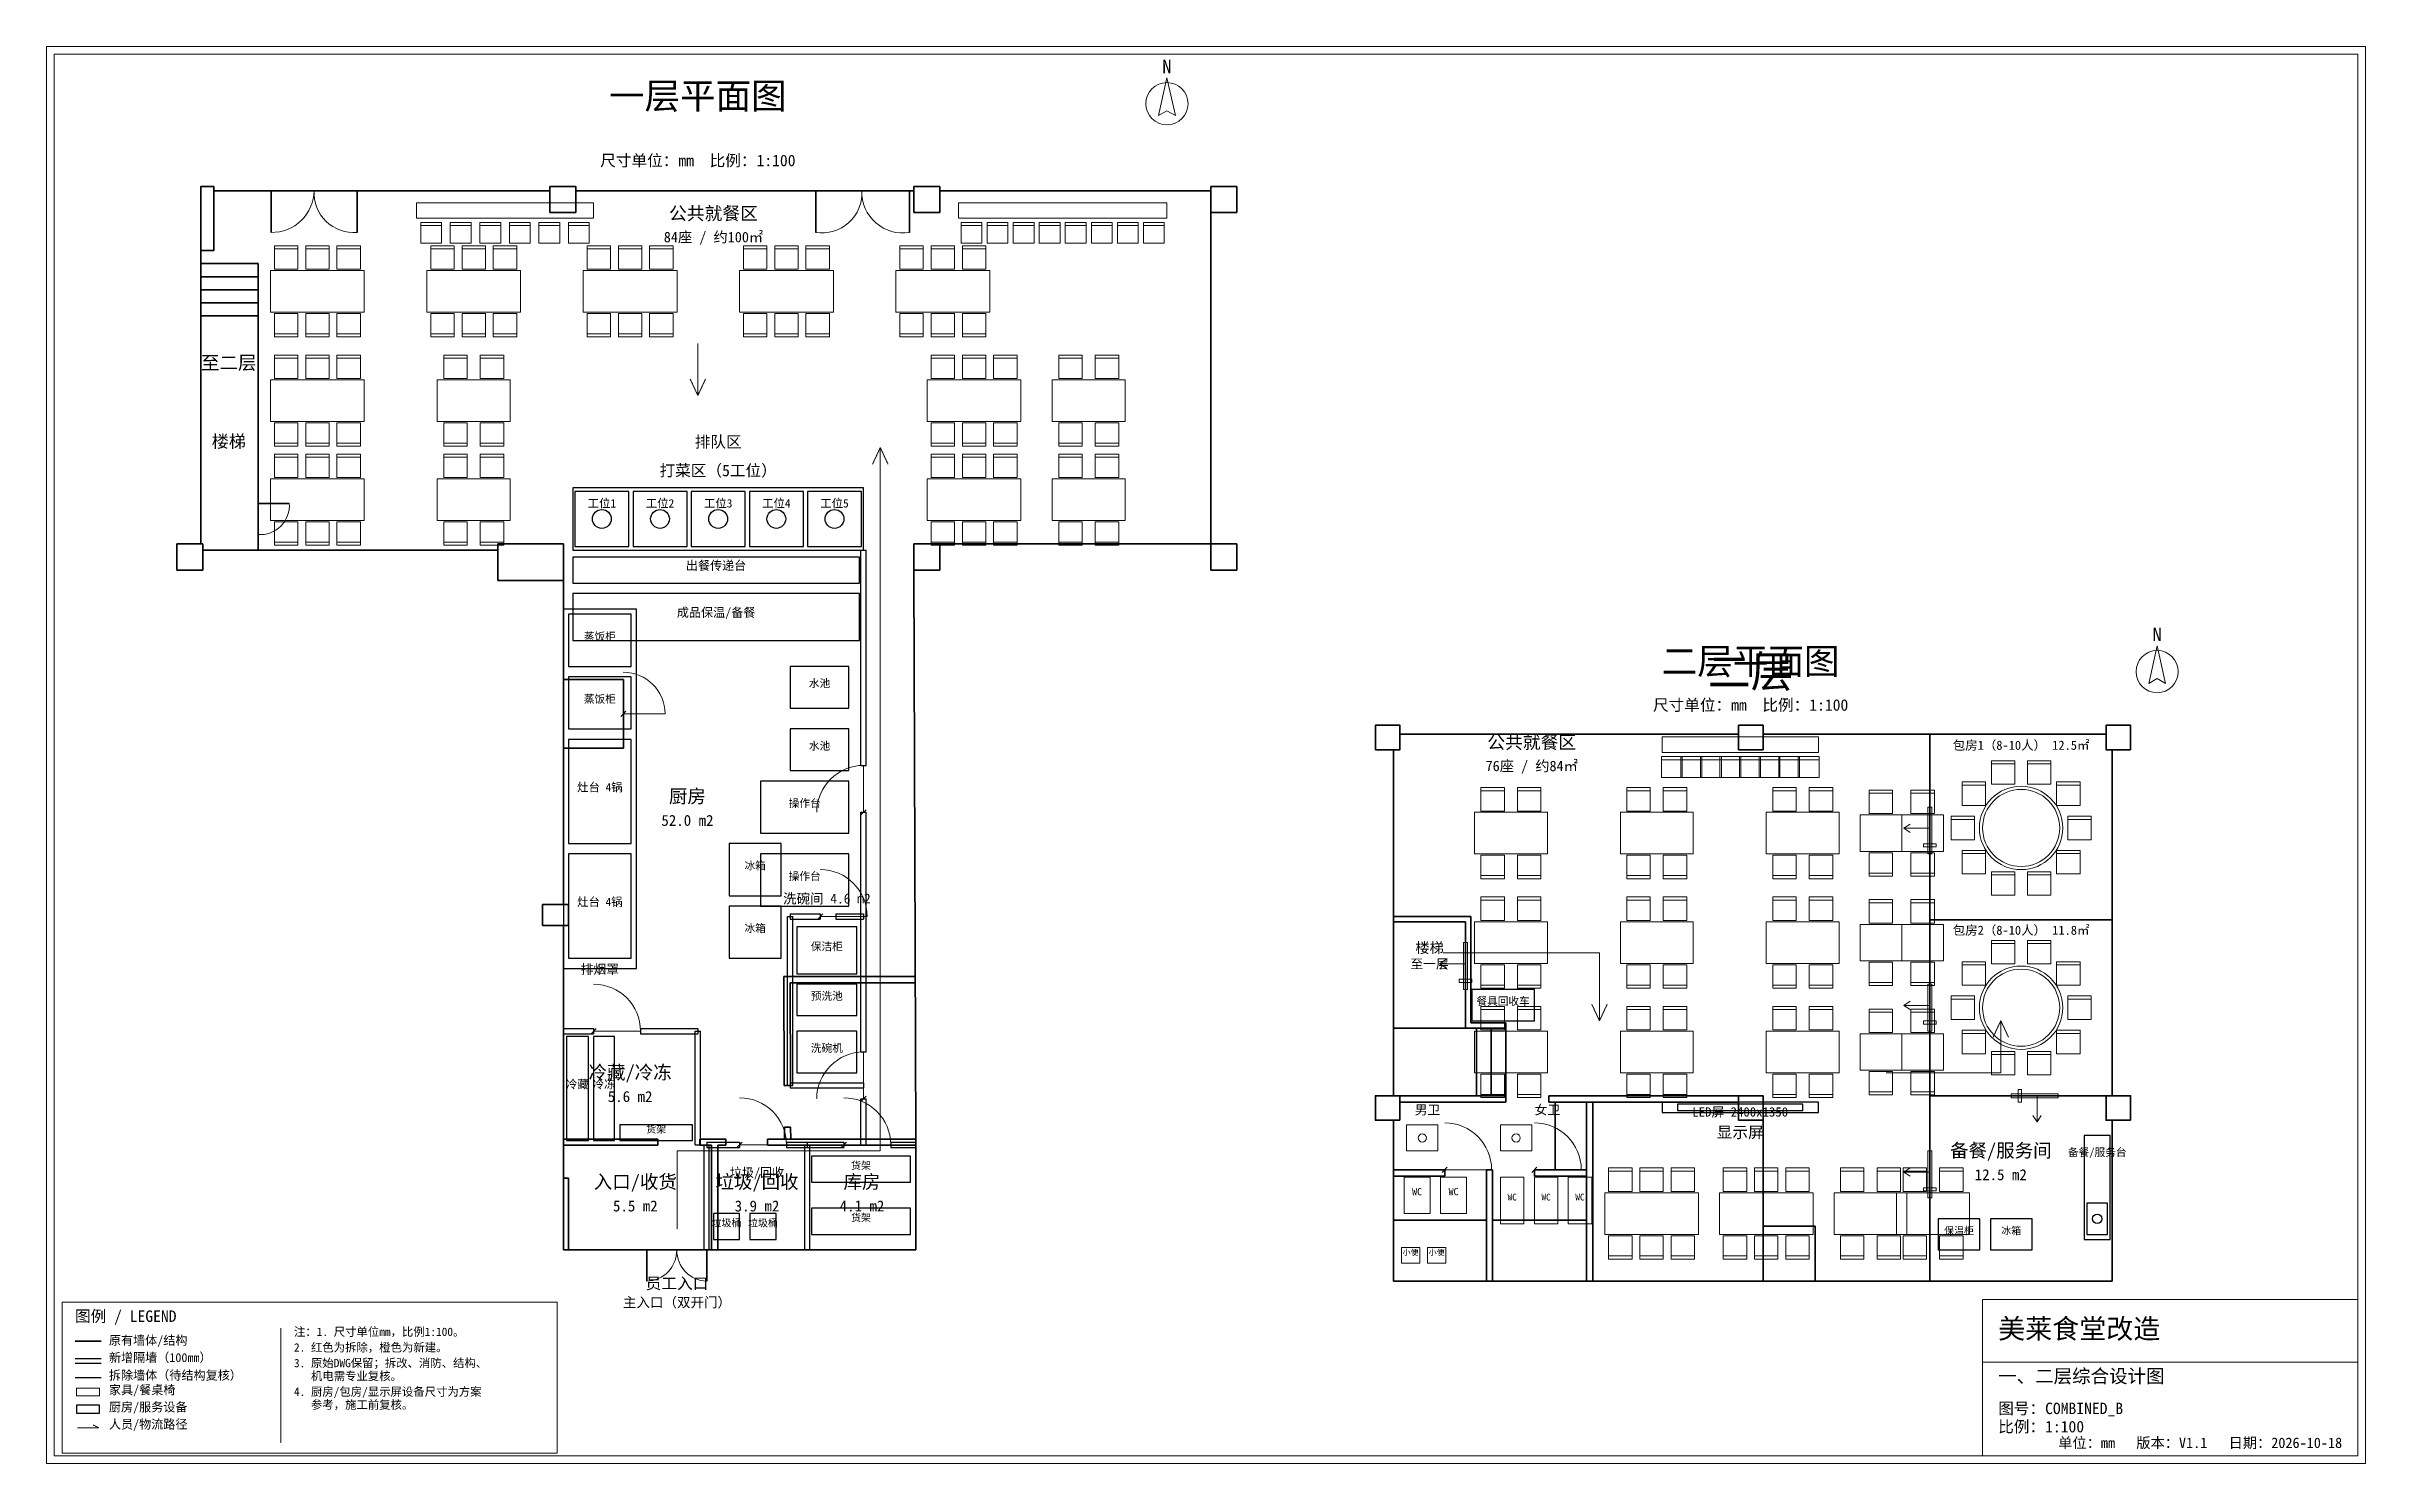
# Model space of a CAD drawing. Header units: millimetres. Extents: x -2500 to 42000, y -3500 to 23700.
import ezdxf
from ezdxf.enums import TextEntityAlignment as Align

# ---------------------------------------------------------------- set-up
doc = ezdxf.new("R2010")
doc.units = ezdxf.units.MM
doc.linetypes.add('DASHED', pattern=[1.524, 1.27, -0.254])
for name, color, linetype, lineweight in [('A-AREA', 5, 'Continuous', 18), ('A-DOOR', 3, 'Continuous', 18), ('A-FIXTURE', 5, 'Continuous', 18), ('A-FURN', 3, 'Continuous', 18), ('A-KITCHEN', 5, 'Continuous', 25), ('A-NOTE', 7, 'Continuous', 13), ('A-PATH', 6, 'DASHED', 18), ('A-SCREEN', 5, 'Continuous', 25), ('A-SERVING', 30, 'Continuous', 25), ('A-TEXT', 7, 'Continuous', 18), ('A-TITLE', 7, 'Continuous', 18), ('A-WALL-DEMO', 1, 'DASHED', 25), ('A-WALL-EXIST', 7, 'Continuous', 35), ('A-WALL-NEW', 30, 'Continuous', 25)]:
    doc.layers.add(name, color=color, linetype=linetype, lineweight=lineweight)
doc.styles.add('CN', font='simhei.ttf')

msp = doc.modelspace()

# ---------------------------------------------------------------- linework, layer by layer
at = {"layer": 'A-DOOR'}
for p, q in [((8520, 10840), (8620, 10940)), ((8570, 10890), (9370, 10890)), ((13180, 9000), (13180, 9900)), ((13130, 8950), (13230, 9050)), ((33140, 8695), (33260, 8775)), ((33640, 8695), (33140, 8695)), ((33140, 8695), (33260, 8615)), ((12300, 6950), (12400, 7050)), ((12350, 7000), (13250, 7000)), ((24230, 6095), (24350, 6175)), ((24730, 6095), (24230, 6095)), ((24230, 6095), (24350, 6015)), ((33140, 5295), (33260, 5375)), ((33640, 5295), (33140, 5295)), ((33140, 5295), (33260, 5215)), ((7950, 4750), (8050, 4850)), ((8000, 4800), (8900, 4800)), ((13180, 3500), (13180, 4400)), ((35695, 3560), (35695, 3060)), ((13130, 3450), (13230, 3550)), ((35695, 3060), (35615, 3180)), ((35695, 3060), (35775, 3180)), ((10750, 2570), (10850, 2670)), ((12750, 2570), (12850, 2670)), ((10800, 2620), (11700, 2620)), ((12800, 2620), (13700, 2620)), ((24280, 2090), (24380, 2190)), ((24330, 2140), (25230, 2140)), ((26000, 2090), (26100, 2190)), ((26050, 2140), (26950, 2140)), ((33140, 2095), (33260, 2175)), ((33640, 2095), (33140, 2095)), ((33140, 2095), (33260, 2015))]:
    msp.add_line(p, q, dxfattribs=at)
for points in [[(33600, 8200), (33680, 8200), (33680, 9100), (33600, 9100)], [(33520, 8335), (33760, 8335), (33760, 8395), (33520, 8395)], [(24690, 5600), (24770, 5600), (24770, 6500), (24690, 6500)], [(24610, 5735), (24850, 5735), (24850, 5795), (24610, 5795)], [(33600, 4800), (33680, 4800), (33680, 5700), (33600, 5700)], [(33520, 4935), (33760, 4935), (33760, 4995), (33520, 4995)], [(35200, 3520), (36100, 3520), (36100, 3600), (35200, 3600)], [(35335, 3440), (35395, 3440), (35395, 3680), (35335, 3680)], [(33600, 1600), (33680, 1600), (33680, 2500), (33600, 2500)], [(33520, 1735), (33760, 1735), (33760, 1795), (33520, 1795)]]:
    msp.add_lwpolyline(points, close=True, dxfattribs=at)
for centre, radius, start, end in [((1828, 20938), 808, 268.7699, 359.4673), ((3394, 20886), 759, 176.6732, 275.0896), ((12381, 20887), 767, 261.0359, 3.1993), ((13933, 20906), 787, 178.2682, 279.3672), ((1602, 14889), 560, 265.7719, 4.2281), ((8570, 10890), 800, 0, 90), ((13180, 9000), 900, 90, 180), ((12350, 7000), 900, 0, 90), ((8000, 4800), 900, 0, 90), ((13180, 3500), 900, 90, 180), ((10800, 2620), 900, 0, 90), ((12800, 2620), 900, 0, 90), ((24330, 2140), 900, 0, 90), ((26050, 2140), 900, 0, 90), ((9000, 596), 596, 272.039, 0.3987), ((10192, 596), 596, 179.6013, 267.961)]:
    msp.add_arc(centre, radius, start, end, dxfattribs=at)
at = {"layer": 'A-FIXTURE'}
for points in [[(23600, 2500), (24200, 2500), (24200, 3000), (23600, 3000)], [(25400, 2500), (26000, 2500), (26000, 3000), (25400, 3000)], [(23550, 1300), (24050, 1300), (24050, 2000), (23550, 2000)], [(24250, 1300), (24750, 1300), (24750, 2000), (24250, 2000)], [(25400, 1100), (25850, 1100), (25850, 2000), (25400, 2000)], [(26050, 1100), (26500, 1100), (26500, 2000), (26050, 2000)], [(26700, 1100), (27150, 1100), (27150, 2000), (26700, 2000)], [(23500, 350), (23850, 350), (23850, 650), (23500, 650)], [(24000, 350), (24350, 350), (24350, 650), (24000, 650)]]:
    msp.add_lwpolyline(points, close=True, dxfattribs=at)
for centre in [(23900, 2750), (25700, 2750)]:
    msp.add_circle(centre, 80, dxfattribs=at)
at = {"layer": 'A-FURN'}
for p, q in [((4683, 20260), (5083, 20260)), ((5250, 20260), (5650, 20260)), ((5817, 20260), (6217, 20260)), ((6383, 20260), (6783, 20260)), ((6950, 20260), (7350, 20260)), ((7517, 20260), (7917, 20260)), ((15050, 20260), (15450, 20260)), ((15550, 20260), (15950, 20260)), ((16050, 20260), (16450, 20260)), ((16550, 20260), (16950, 20260)), ((17050, 20260), (17450, 20260)), ((17550, 20260), (17950, 20260)), ((18050, 20260), (18450, 20260)), ((18550, 20260), (18950, 20260)), ((1875, 19815), (2325, 19815)), ((2475, 19815), (2925, 19815)), ((3075, 19815), (3525, 19815)), ((4875, 19815), (5325, 19815)), ((5475, 19815), (5925, 19815)), ((6075, 19815), (6525, 19815)), ((7875, 19815), (8325, 19815)), ((8475, 19815), (8925, 19815)), ((9075, 19815), (9525, 19815)), ((10875, 19815), (11325, 19815)), ((11475, 19815), (11925, 19815)), ((12075, 19815), (12525, 19815)), ((13875, 19815), (14325, 19815)), ((14475, 19815), (14925, 19815)), ((15075, 19815), (15525, 19815)), ((1875, 18185), (2325, 18185)), ((2475, 18185), (2925, 18185)), ((3075, 18185), (3525, 18185)), ((4875, 18185), (5325, 18185)), ((5475, 18185), (5925, 18185)), ((6075, 18185), (6525, 18185)), ((7875, 18185), (8325, 18185)), ((8475, 18185), (8925, 18185)), ((9075, 18185), (9525, 18185)), ((10875, 18185), (11325, 18185)), ((11475, 18185), (11925, 18185)), ((12075, 18185), (12525, 18185)), ((13875, 18185), (14325, 18185)), ((14475, 18185), (14925, 18185)), ((15075, 18185), (15525, 18185)), ((1875, 17715), (2325, 17715)), ((2475, 17715), (2925, 17715)), ((3075, 17715), (3525, 17715)), ((5125, 17715), (5575, 17715)), ((5825, 17715), (6275, 17715)), ((14475, 17715), (14925, 17715)), ((15075, 17715), (15525, 17715)), ((15675, 17715), (16125, 17715)), ((16925, 17715), (17375, 17715)), ((17625, 17715), (18075, 17715)), ((1875, 16085), (2325, 16085)), ((2475, 16085), (2925, 16085)), ((3075, 16085), (3525, 16085)), ((5125, 16085), (5575, 16085)), ((5825, 16085), (6275, 16085)), ((14475, 16085), (14925, 16085)), ((15075, 16085), (15525, 16085)), ((15675, 16085), (16125, 16085)), ((16925, 16085), (17375, 16085)), ((17625, 16085), (18075, 16085)), ((1875, 15815), (2325, 15815)), ((2475, 15815), (2925, 15815)), ((3075, 15815), (3525, 15815)), ((5125, 15815), (5575, 15815)), ((5825, 15815), (6275, 15815)), ((14475, 15815), (14925, 15815)), ((15075, 15815), (15525, 15815)), ((15675, 15815), (16125, 15815)), ((16925, 15815), (17375, 15815)), ((17625, 15815), (18075, 15815)), ((1875, 14185), (2325, 14185)), ((2475, 14185), (2925, 14185)), ((3075, 14185), (3525, 14185)), ((5125, 14185), (5575, 14185)), ((5825, 14185), (6275, 14185)), ((14475, 14185), (14925, 14185)), ((15075, 14185), (15525, 14185)), ((15675, 14185), (16125, 14185)), ((16925, 14185), (17375, 14185)), ((17625, 14185), (18075, 14185)), ((28488, 10010), (28888, 10010)), ((28862, 10010), (29262, 10010)), ((29238, 10010), (29638, 10010)), ((29612, 10010), (30012, 10010)), ((29988, 10010), (30388, 10010)), ((30362, 10010), (30762, 10010)), ((30738, 10010), (31138, 10010)), ((31112, 10010), (31512, 10010)), ((34819, 9930), (35269, 9930)), ((35511, 9930), (35961, 9930)), ((25025, 9415), (25475, 9415)), ((25725, 9415), (26175, 9415)), ((27825, 9415), (28275, 9415)), ((28525, 9415), (28975, 9415)), ((30625, 9415), (31075, 9415)), ((31325, 9415), (31775, 9415)), ((32475, 9365), (32925, 9365)), ((33275, 9365), (33725, 9365)), ((34259, 9523), (34709, 9523)), ((36071, 9523), (36521, 9523)), ((34045, 8865), (34495, 8865)), ((36285, 8865), (36735, 8865)), ((34259, 8207), (34709, 8207)), ((36071, 8207), (36521, 8207)), ((25025, 7785), (25475, 7785)), ((25725, 7785), (26175, 7785)), ((27825, 7785), (28275, 7785)), ((28525, 7785), (28975, 7785)), ((30625, 7785), (31075, 7785)), ((31325, 7785), (31775, 7785)), ((32475, 7835), (32925, 7835)), ((33275, 7835), (33725, 7835)), ((34819, 7800), (35269, 7800)), ((35511, 7800), (35961, 7800)), ((25025, 7315), (25475, 7315)), ((25725, 7315), (26175, 7315)), ((27825, 7315), (28275, 7315)), ((28525, 7315), (28975, 7315)), ((30625, 7315), (31075, 7315)), ((31325, 7315), (31775, 7315)), ((32475, 7265), (32925, 7265)), ((33275, 7265), (33725, 7265)), ((34819, 6480), (35269, 6480)), ((35511, 6480), (35961, 6480)), ((34259, 6073), (34709, 6073)), ((36071, 6073), (36521, 6073)), ((25025, 5685), (25475, 5685)), ((25725, 5685), (26175, 5685)), ((27825, 5685), (28275, 5685)), ((28525, 5685), (28975, 5685)), ((30625, 5685), (31075, 5685)), ((31325, 5685), (31775, 5685)), ((32475, 5735), (32925, 5735)), ((33275, 5735), (33725, 5735)), ((34045, 5415), (34495, 5415)), ((36285, 5415), (36735, 5415)), ((25025, 5215), (25475, 5215)), ((25725, 5215), (26175, 5215)), ((27825, 5215), (28275, 5215)), ((28525, 5215), (28975, 5215)), ((30625, 5215), (31075, 5215)), ((31325, 5215), (31775, 5215)), ((32475, 5165), (32925, 5165)), ((33275, 5165), (33725, 5165)), ((34259, 4757), (34709, 4757)), ((36071, 4757), (36521, 4757)), ((34819, 4350), (35269, 4350)), ((35511, 4350), (35961, 4350)), ((25025, 3585), (25475, 3585)), ((25725, 3585), (26175, 3585)), ((27825, 3585), (28275, 3585)), ((28525, 3585), (28975, 3585)), ((30625, 3585), (31075, 3585)), ((31325, 3585), (31775, 3585)), ((32475, 3635), (32925, 3635)), ((33275, 3635), (33725, 3635)), ((27475, 2115), (27925, 2115)), ((28075, 2115), (28525, 2115)), ((28675, 2115), (29125, 2115)), ((29675, 2115), (30125, 2115)), ((30275, 2115), (30725, 2115)), ((30875, 2115), (31325, 2115)), ((31925, 2115), (32375, 2115)), ((32625, 2115), (33075, 2115)), ((33125, 2115), (33575, 2115)), ((33825, 2115), (34275, 2115)), ((27475, 485), (27925, 485)), ((28075, 485), (28525, 485)), ((28675, 485), (29125, 485)), ((29675, 485), (30125, 485)), ((30275, 485), (30725, 485)), ((30875, 485), (31325, 485)), ((31925, 485), (32375, 485)), ((32625, 485), (33075, 485)), ((33125, 485), (33575, 485)), ((33825, 485), (34275, 485))]:
    msp.add_line(p, q, dxfattribs=at)
for points in [[(4600, 20400), (8000, 20400), (8000, 20700), (4600, 20700)], [(15000, 20400), (19000, 20400), (19000, 20700), (15000, 20700)], [(4683, 19920), (5083, 19920), (5083, 20320), (4683, 20320)], [(5250, 19920), (5650, 19920), (5650, 20320), (5250, 20320)], [(5817, 19920), (6217, 19920), (6217, 20320), (5817, 20320)], [(6383, 19920), (6783, 19920), (6783, 20320), (6383, 20320)], [(6950, 19920), (7350, 19920), (7350, 20320), (6950, 20320)], [(7517, 19920), (7917, 19920), (7917, 20320), (7517, 20320)], [(15050, 19920), (15450, 19920), (15450, 20320), (15050, 20320)], [(15550, 19920), (15950, 19920), (15950, 20320), (15550, 20320)], [(16050, 19920), (16450, 19920), (16450, 20320), (16050, 20320)], [(16550, 19920), (16950, 19920), (16950, 20320), (16550, 20320)], [(17050, 19920), (17450, 19920), (17450, 20320), (17050, 20320)], [(17550, 19920), (17950, 19920), (17950, 20320), (17550, 20320)], [(18050, 19920), (18450, 19920), (18450, 20320), (18050, 20320)], [(18550, 19920), (18950, 19920), (18950, 20320), (18550, 20320)], [(1875, 19425), (2325, 19425), (2325, 19875), (1875, 19875)], [(2475, 19425), (2925, 19425), (2925, 19875), (2475, 19875)], [(3075, 19425), (3525, 19425), (3525, 19875), (3075, 19875)], [(4875, 19425), (5325, 19425), (5325, 19875), (4875, 19875)], [(5475, 19425), (5925, 19425), (5925, 19875), (5475, 19875)], [(6075, 19425), (6525, 19425), (6525, 19875), (6075, 19875)], [(7875, 19425), (8325, 19425), (8325, 19875), (7875, 19875)], [(8475, 19425), (8925, 19425), (8925, 19875), (8475, 19875)], [(9075, 19425), (9525, 19425), (9525, 19875), (9075, 19875)], [(10875, 19425), (11325, 19425), (11325, 19875), (10875, 19875)], [(11475, 19425), (11925, 19425), (11925, 19875), (11475, 19875)], [(12075, 19425), (12525, 19425), (12525, 19875), (12075, 19875)], [(13875, 19425), (14325, 19425), (14325, 19875), (13875, 19875)], [(14475, 19425), (14925, 19425), (14925, 19875), (14475, 19875)], [(15075, 19425), (15525, 19425), (15525, 19875), (15075, 19875)], [(1800, 18600), (3600, 18600), (3600, 19400), (1800, 19400)], [(4800, 18600), (6600, 18600), (6600, 19400), (4800, 19400)], [(7800, 18600), (9600, 18600), (9600, 19400), (7800, 19400)], [(10800, 18600), (12600, 18600), (12600, 19400), (10800, 19400)], [(13800, 18600), (15600, 18600), (15600, 19400), (13800, 19400)], [(1875, 18125), (2325, 18125), (2325, 18575), (1875, 18575)], [(2475, 18125), (2925, 18125), (2925, 18575), (2475, 18575)], [(3075, 18125), (3525, 18125), (3525, 18575), (3075, 18575)], [(4875, 18125), (5325, 18125), (5325, 18575), (4875, 18575)], [(5475, 18125), (5925, 18125), (5925, 18575), (5475, 18575)], [(6075, 18125), (6525, 18125), (6525, 18575), (6075, 18575)], [(7875, 18125), (8325, 18125), (8325, 18575), (7875, 18575)], [(8475, 18125), (8925, 18125), (8925, 18575), (8475, 18575)], [(9075, 18125), (9525, 18125), (9525, 18575), (9075, 18575)], [(10875, 18125), (11325, 18125), (11325, 18575), (10875, 18575)], [(11475, 18125), (11925, 18125), (11925, 18575), (11475, 18575)], [(12075, 18125), (12525, 18125), (12525, 18575), (12075, 18575)], [(13875, 18125), (14325, 18125), (14325, 18575), (13875, 18575)], [(14475, 18125), (14925, 18125), (14925, 18575), (14475, 18575)], [(15075, 18125), (15525, 18125), (15525, 18575), (15075, 18575)], [(1875, 17325), (2325, 17325), (2325, 17775), (1875, 17775)], [(2475, 17325), (2925, 17325), (2925, 17775), (2475, 17775)], [(3075, 17325), (3525, 17325), (3525, 17775), (3075, 17775)], [(5125, 17325), (5575, 17325), (5575, 17775), (5125, 17775)], [(5825, 17325), (6275, 17325), (6275, 17775), (5825, 17775)], [(14475, 17325), (14925, 17325), (14925, 17775), (14475, 17775)], [(15075, 17325), (15525, 17325), (15525, 17775), (15075, 17775)], [(15675, 17325), (16125, 17325), (16125, 17775), (15675, 17775)], [(16925, 17325), (17375, 17325), (17375, 17775), (16925, 17775)], [(17625, 17325), (18075, 17325), (18075, 17775), (17625, 17775)], [(1800, 16500), (3600, 16500), (3600, 17300), (1800, 17300)], [(5000, 16500), (6400, 16500), (6400, 17300), (5000, 17300)], [(14400, 16500), (16200, 16500), (16200, 17300), (14400, 17300)], [(16800, 16500), (18200, 16500), (18200, 17300), (16800, 17300)], [(1875, 16025), (2325, 16025), (2325, 16475), (1875, 16475)], [(2475, 16025), (2925, 16025), (2925, 16475), (2475, 16475)], [(3075, 16025), (3525, 16025), (3525, 16475), (3075, 16475)], [(5125, 16025), (5575, 16025), (5575, 16475), (5125, 16475)], [(5825, 16025), (6275, 16025), (6275, 16475), (5825, 16475)], [(14475, 16025), (14925, 16025), (14925, 16475), (14475, 16475)], [(15075, 16025), (15525, 16025), (15525, 16475), (15075, 16475)], [(15675, 16025), (16125, 16025), (16125, 16475), (15675, 16475)], [(16925, 16025), (17375, 16025), (17375, 16475), (16925, 16475)], [(17625, 16025), (18075, 16025), (18075, 16475), (17625, 16475)], [(1875, 15425), (2325, 15425), (2325, 15875), (1875, 15875)], [(2475, 15425), (2925, 15425), (2925, 15875), (2475, 15875)], [(3075, 15425), (3525, 15425), (3525, 15875), (3075, 15875)], [(5125, 15425), (5575, 15425), (5575, 15875), (5125, 15875)], [(5825, 15425), (6275, 15425), (6275, 15875), (5825, 15875)], [(14475, 15425), (14925, 15425), (14925, 15875), (14475, 15875)], [(15075, 15425), (15525, 15425), (15525, 15875), (15075, 15875)], [(15675, 15425), (16125, 15425), (16125, 15875), (15675, 15875)], [(16925, 15425), (17375, 15425), (17375, 15875), (16925, 15875)], [(17625, 15425), (18075, 15425), (18075, 15875), (17625, 15875)], [(1800, 14600), (3600, 14600), (3600, 15400), (1800, 15400)], [(5000, 14600), (6400, 14600), (6400, 15400), (5000, 15400)], [(14400, 14600), (16200, 14600), (16200, 15400), (14400, 15400)], [(16800, 14600), (18200, 14600), (18200, 15400), (16800, 15400)], [(1875, 14125), (2325, 14125), (2325, 14575), (1875, 14575)], [(2475, 14125), (2925, 14125), (2925, 14575), (2475, 14575)], [(3075, 14125), (3525, 14125), (3525, 14575), (3075, 14575)], [(5125, 14125), (5575, 14125), (5575, 14575), (5125, 14575)], [(5825, 14125), (6275, 14125), (6275, 14575), (5825, 14575)], [(14475, 14125), (14925, 14125), (14925, 14575), (14475, 14575)], [(15075, 14125), (15525, 14125), (15525, 14575), (15075, 14575)], [(15675, 14125), (16125, 14125), (16125, 14575), (15675, 14575)], [(16925, 14125), (17375, 14125), (17375, 14575), (16925, 14575)], [(17625, 14125), (18075, 14125), (18075, 14575), (17625, 14575)], [(28500, 10150), (31500, 10150), (31500, 10450), (28500, 10450)], [(28488, 9670), (28888, 9670), (28888, 10070), (28488, 10070)], [(28862, 9670), (29262, 9670), (29262, 10070), (28862, 10070)], [(29238, 9670), (29638, 9670), (29638, 10070), (29238, 10070)], [(29612, 9670), (30012, 9670), (30012, 10070), (29612, 10070)], [(29988, 9670), (30388, 9670), (30388, 10070), (29988, 10070)], [(30362, 9670), (30762, 9670), (30762, 10070), (30362, 10070)], [(30738, 9670), (31138, 9670), (31138, 10070), (30738, 10070)], [(31112, 9670), (31512, 9670), (31512, 10070), (31112, 10070)], [(34819, 9540), (35269, 9540), (35269, 9990), (34819, 9990)], [(35511, 9540), (35961, 9540), (35961, 9990), (35511, 9990)], [(25025, 9025), (25475, 9025), (25475, 9475), (25025, 9475)], [(25725, 9025), (26175, 9025), (26175, 9475), (25725, 9475)], [(27825, 9025), (28275, 9025), (28275, 9475), (27825, 9475)], [(28525, 9025), (28975, 9025), (28975, 9475), (28525, 9475)], [(30625, 9025), (31075, 9025), (31075, 9475), (30625, 9475)], [(31325, 9025), (31775, 9025), (31775, 9475), (31325, 9475)], [(32475, 8975), (32925, 8975), (32925, 9425), (32475, 9425)], [(33275, 8975), (33725, 8975), (33725, 9425), (33275, 9425)], [(34259, 9133), (34709, 9133), (34709, 9583), (34259, 9583)], [(36071, 9133), (36521, 9133), (36521, 9583), (36071, 9583)], [(24900, 8200), (26300, 8200), (26300, 9000), (24900, 9000)], [(27700, 8200), (29100, 8200), (29100, 9000), (27700, 9000)], [(30500, 8200), (31900, 8200), (31900, 9000), (30500, 9000)], [(32300, 8250), (33100, 8250), (33100, 8950), (32300, 8950)], [(33100, 8250), (33900, 8250), (33900, 8950), (33100, 8950)], [(34045, 8475), (34495, 8475), (34495, 8925), (34045, 8925)], [(36285, 8475), (36735, 8475), (36735, 8925), (36285, 8925)], [(25025, 7725), (25475, 7725), (25475, 8175), (25025, 8175)], [(25725, 7725), (26175, 7725), (26175, 8175), (25725, 8175)], [(27825, 7725), (28275, 7725), (28275, 8175), (27825, 8175)], [(28525, 7725), (28975, 7725), (28975, 8175), (28525, 8175)], [(30625, 7725), (31075, 7725), (31075, 8175), (30625, 8175)], [(31325, 7725), (31775, 7725), (31775, 8175), (31325, 8175)], [(32475, 7775), (32925, 7775), (32925, 8225), (32475, 8225)], [(33275, 7775), (33725, 7775), (33725, 8225), (33275, 8225)], [(34259, 7817), (34709, 7817), (34709, 8267), (34259, 8267)], [(36071, 7817), (36521, 7817), (36521, 8267), (36071, 8267)], [(34819, 7410), (35269, 7410), (35269, 7860), (34819, 7860)], [(35511, 7410), (35961, 7410), (35961, 7860), (35511, 7860)], [(25025, 6925), (25475, 6925), (25475, 7375), (25025, 7375)], [(25725, 6925), (26175, 6925), (26175, 7375), (25725, 7375)], [(27825, 6925), (28275, 6925), (28275, 7375), (27825, 7375)], [(28525, 6925), (28975, 6925), (28975, 7375), (28525, 7375)], [(30625, 6925), (31075, 6925), (31075, 7375), (30625, 7375)], [(31325, 6925), (31775, 6925), (31775, 7375), (31325, 7375)], [(32475, 6875), (32925, 6875), (32925, 7325), (32475, 7325)], [(33275, 6875), (33725, 6875), (33725, 7325), (33275, 7325)], [(24900, 6100), (26300, 6100), (26300, 6900), (24900, 6900)], [(27700, 6100), (29100, 6100), (29100, 6900), (27700, 6900)], [(30500, 6100), (31900, 6100), (31900, 6900), (30500, 6900)], [(32300, 6150), (33100, 6150), (33100, 6850), (32300, 6850)], [(33100, 6150), (33900, 6150), (33900, 6850), (33100, 6850)], [(34819, 6090), (35269, 6090), (35269, 6540), (34819, 6540)], [(35511, 6090), (35961, 6090), (35961, 6540), (35511, 6540)], [(25025, 5625), (25475, 5625), (25475, 6075), (25025, 6075)], [(25725, 5625), (26175, 5625), (26175, 6075), (25725, 6075)], [(27825, 5625), (28275, 5625), (28275, 6075), (27825, 6075)], [(28525, 5625), (28975, 5625), (28975, 6075), (28525, 6075)], [(30625, 5625), (31075, 5625), (31075, 6075), (30625, 6075)], [(31325, 5625), (31775, 5625), (31775, 6075), (31325, 6075)], [(32475, 5675), (32925, 5675), (32925, 6125), (32475, 6125)], [(33275, 5675), (33725, 5675), (33725, 6125), (33275, 6125)], [(34259, 5683), (34709, 5683), (34709, 6133), (34259, 6133)], [(36071, 5683), (36521, 5683), (36521, 6133), (36071, 6133)], [(34045, 5025), (34495, 5025), (34495, 5475), (34045, 5475)], [(36285, 5025), (36735, 5025), (36735, 5475), (36285, 5475)], [(25025, 4825), (25475, 4825), (25475, 5275), (25025, 5275)], [(25725, 4825), (26175, 4825), (26175, 5275), (25725, 5275)], [(27825, 4825), (28275, 4825), (28275, 5275), (27825, 5275)], [(28525, 4825), (28975, 4825), (28975, 5275), (28525, 5275)], [(30625, 4825), (31075, 4825), (31075, 5275), (30625, 5275)], [(31325, 4825), (31775, 4825), (31775, 5275), (31325, 5275)], [(32475, 4775), (32925, 4775), (32925, 5225), (32475, 5225)], [(33275, 4775), (33725, 4775), (33725, 5225), (33275, 5225)], [(24900, 4000), (26300, 4000), (26300, 4800), (24900, 4800)], [(27700, 4000), (29100, 4000), (29100, 4800), (27700, 4800)], [(30500, 4000), (31900, 4000), (31900, 4800), (30500, 4800)], [(32300, 4050), (33100, 4050), (33100, 4750), (32300, 4750)], [(33100, 4050), (33900, 4050), (33900, 4750), (33100, 4750)], [(34259, 4367), (34709, 4367), (34709, 4817), (34259, 4817)], [(36071, 4367), (36521, 4367), (36521, 4817), (36071, 4817)], [(32475, 3575), (32925, 3575), (32925, 4025), (32475, 4025)], [(33275, 3575), (33725, 3575), (33725, 4025), (33275, 4025)], [(34819, 3960), (35269, 3960), (35269, 4410), (34819, 4410)], [(35511, 3960), (35961, 3960), (35961, 4410), (35511, 4410)], [(25025, 3525), (25475, 3525), (25475, 3975), (25025, 3975)], [(25725, 3525), (26175, 3525), (26175, 3975), (25725, 3975)], [(27825, 3525), (28275, 3525), (28275, 3975), (27825, 3975)], [(28525, 3525), (28975, 3525), (28975, 3975), (28525, 3975)], [(30625, 3525), (31075, 3525), (31075, 3975), (30625, 3975)], [(31325, 3525), (31775, 3525), (31775, 3975), (31325, 3975)], [(27475, 1725), (27925, 1725), (27925, 2175), (27475, 2175)], [(28075, 1725), (28525, 1725), (28525, 2175), (28075, 2175)], [(28675, 1725), (29125, 1725), (29125, 2175), (28675, 2175)], [(29675, 1725), (30125, 1725), (30125, 2175), (29675, 2175)], [(30275, 1725), (30725, 1725), (30725, 2175), (30275, 2175)], [(30875, 1725), (31325, 1725), (31325, 2175), (30875, 2175)], [(31925, 1725), (32375, 1725), (32375, 2175), (31925, 2175)], [(32625, 1725), (33075, 1725), (33075, 2175), (32625, 2175)], [(33125, 1725), (33575, 1725), (33575, 2175), (33125, 2175)], [(33825, 1725), (34275, 1725), (34275, 2175), (33825, 2175)], [(27400, 900), (29200, 900), (29200, 1700), (27400, 1700)], [(29600, 900), (31400, 900), (31400, 1700), (29600, 1700)], [(31800, 900), (33200, 900), (33200, 1700), (31800, 1700)], [(33000, 900), (34400, 900), (34400, 1700), (33000, 1700)], [(27475, 425), (27925, 425), (27925, 875), (27475, 875)], [(28075, 425), (28525, 425), (28525, 875), (28075, 875)], [(28675, 425), (29125, 425), (29125, 875), (28675, 875)], [(29675, 425), (30125, 425), (30125, 875), (29675, 875)], [(30275, 425), (30725, 425), (30725, 875), (30275, 875)], [(30875, 425), (31325, 425), (31325, 875), (30875, 875)], [(31925, 425), (32375, 425), (32375, 875), (31925, 875)], [(32625, 425), (33075, 425), (33075, 875), (32625, 875)], [(33125, 425), (33575, 425), (33575, 875), (33125, 875)], [(33825, 425), (34275, 425), (34275, 875), (33825, 875)], [(-1920, -2200), (-1480, -2200), (-1480, -2050), (-1920, -2050)]]:
    msp.add_lwpolyline(points, close=True, dxfattribs=at)
for centre, radius in [((35390, 8700), 800), ((35390, 8700), 740), ((35390, 5250), 800), ((35390, 5250), 740)]:
    msp.add_circle(centre, radius, dxfattribs=at)
at = {"layer": 'A-KITCHEN'}
for points in [[(7600, 13400), (13100, 13400), (13100, 13900), (7600, 13900)], [(7600, 12300), (13100, 12300), (13100, 13200), (7600, 13200)], [(7420, 6000), (8820, 6000), (8820, 12900), (7420, 12900)], [(7520, 11800), (8720, 11800), (8720, 12800), (7520, 12800)], [(7520, 10600), (8720, 10600), (8720, 11600), (7520, 11600)], [(11770, 11000), (12900, 11000), (12900, 11800), (11770, 11800)], [(7520, 8400), (8720, 8400), (8720, 10400), (7520, 10400)], [(11770, 9800), (12900, 9800), (12900, 10600), (11770, 10600)], [(11200, 8600), (12900, 8600), (12900, 9600), (11200, 9600)], [(7520, 6200), (8720, 6200), (8720, 8200), (7520, 8200)], [(10600, 7400), (11600, 7400), (11600, 8400), (10600, 8400)], [(11200, 7200), (12900, 7200), (12900, 8200), (11200, 8200)], [(10600, 6200), (11600, 6200), (11600, 7200), (10600, 7200)], [(11900, 5900), (13050, 5900), (13050, 6800), (11900, 6800)], [(11900, 5100), (13050, 5100), (13050, 5700), (11900, 5700)], [(7480, 2700), (7900, 2700), (7900, 4700), (7480, 4700)], [(8000, 2700), (8400, 2700), (8400, 4700), (8000, 4700)], [(11900, 4000), (13050, 4000), (13050, 4800), (11900, 4800)], [(8500, 2700), (9900, 2700), (9900, 3000), (8500, 3000)], [(12180, 1900), (14080, 1900), (14080, 2400), (12180, 2400)], [(12180, 900), (14080, 900), (14080, 1400), (12180, 1400)], [(10300, 800), (10800, 800), (10800, 1300), (10300, 1300)], [(11000, 800), (11500, 800), (11500, 1300), (11000, 1300)], [(33800, 600), (34600, 600), (34600, 1200), (33800, 1200)], [(34800, 600), (35600, 600), (35600, 1200), (34800, 1200)], [(-1920, -2530), (-1480, -2530), (-1480, -2380), (-1920, -2380)]]:
    msp.add_lwpolyline(points, close=True, dxfattribs=at)
at = {"layer": 'A-PATH'}
for p, q in [((10000, 18000), (10000, 17000)), ((10000, 17000), (9852, 17317)), ((10000, 17000), (10148, 17317)), ((13500, 16000), (13352, 15683)), ((13500, 13500), (13500, 16000)), ((13500, 16000), (13648, 15683)), ((13500, 2500), (13500, 13500)), ((24300, 6300), (25600, 6300)), ((25600, 6300), (27300, 6300)), ((27300, 6300), (27300, 5000)), ((27300, 5000), (27152, 5317)), ((27300, 5000), (27448, 5317)), ((35000, 5000), (34852, 4683)), ((35000, 4000), (35000, 5000)), ((35000, 5000), (35148, 4683)), ((32800, 4000), (35000, 4000)), ((9600, 1000), (9600, 2500)), ((9600, 2500), (10800, 2500)), ((10800, 2500), (13500, 2500)), ((-1900, -2810), (-1500, -2810)), ((-1500, -2810), (-1600, -2760))]:
    msp.add_line(p, q, dxfattribs=at)
at = {"layer": 'A-SCREEN'}
msp.add_lwpolyline([(28800, 3280), (31200, 3280), (31200, 3400), (28800, 3400)], close=True, dxfattribs=at)
at = {"layer": 'A-SERVING'}
for points in [[(7600, 14030), (13180, 14030), (13180, 15230), (7600, 15230)], [(7640, 14100), (8676, 14100), (8676, 15160), (7640, 15160)], [(8756, 14100), (9792, 14100), (9792, 15160), (8756, 15160)], [(9872, 14100), (10908, 14100), (10908, 15160), (9872, 15160)], [(10988, 14100), (12024, 14100), (12024, 15160), (10988, 15160)], [(12104, 14100), (13140, 14100), (13140, 15160), (12104, 15160)], [(24850, 5000), (26050, 5000), (26050, 5600), (24850, 5600)], [(36600, 800), (37100, 800), (37100, 2800), (36600, 2800)], [(36650, 900), (37050, 900), (37050, 1500), (36650, 1500)]]:
    msp.add_lwpolyline(points, close=True, dxfattribs=at)
for centre, radius in [((8158, 14630), 180), ((9274, 14630), 180), ((10390, 14630), 180), ((11506, 14630), 180), ((12622, 14630), 180), ((36850, 1200), 90)]:
    msp.add_circle(centre, radius, dxfattribs=at)
at = {"layer": 'A-TITLE'}
for p, q in [((2000, -3100), (2000, -900)), ((34650, -1550), (41850, -1550))]:
    msp.add_line(p, q, dxfattribs=at)
for points in [[(-2500, -3500), (42000, -3500), (42000, 23700), (-2500, 23700)], [(-2350, -3350), (41850, -3350), (41850, 23550), (-2350, 23550)], [(19000, 23095), (18838, 22375), (19000, 22465), (19162, 22375)], [(38000, 12195), (37838, 11475), (38000, 11565), (38162, 11475)], [(-2200, -3300), (7300, -3300), (7300, -400), (-2200, -400)], [(34650, -3350), (41850, -3350), (41850, -350), (34650, -350)]]:
    msp.add_lwpolyline(points, close=True, dxfattribs=at)
for centre in [(19000, 22600), (38000, 11700)]:
    msp.add_circle(centre, 405, dxfattribs=at)
at = {"layer": 'A-WALL-DEMO'}
msp.add_line((-1950, -1850), (-1450, -1850), dxfattribs=at)
at = {"layer": 'A-WALL-EXIST'}
for p, q in [((461, 20930), (461, 14150)), ((711, 21010), (711, 19780)), ((711, 20930), (1811, 20930)), ((1811, 20930), (1811, 20130)), ((1811, 20930), (3461, 20930)), ((3461, 20930), (3461, 20130)), ((3461, 20930), (7161, 20930)), ((7161, 21010), (7161, 20510)), ((7161, 21010), (7661, 21010)), ((7661, 21010), (7661, 20510)), ((7661, 20930), (14141, 20930)), ((12261, 20930), (12261, 20130)), ((14061, 20930), (14061, 20130)), ((14141, 21010), (14141, 20510)), ((14141, 21010), (14641, 21010)), ((14641, 21010), (14641, 20510)), ((14641, 20930), (19841, 20930)), ((19841, 21010), (19841, 20510)), ((19841, 21010), (20341, 21010)), ((19841, 14150), (19841, 20930)), ((20341, 21010), (20341, 20510)), ((7161, 20510), (7661, 20510)), ((14141, 20510), (14641, 20510)), ((19841, 20510), (20341, 20510)), ((461, 19530), (1561, 19530)), ((461, 19280), (1561, 19280)), ((1561, 19530), (1561, 14030)), ((461, 19030), (1561, 19030)), ((461, 18780), (1561, 18780)), ((461, 18530), (1561, 18530)), ((1561, 14930), (2161, 14930)), ((0, 14150), (0, 13650)), ((0, 14150), (500, 14150)), ((500, 14150), (500, 13650)), ((500, 14030), (1561, 14030)), ((1561, 14030), (6161, 14030)), ((6161, 14150), (6161, 13450)), ((6161, 14150), (7421, 14150)), ((7421, 14150), (7421, 13450)), ((14141, 14150), (14141, 13650)), ((14141, 14150), (14641, 14150)), ((14641, 14150), (14641, 13650)), ((14641, 14150), (19841, 14150)), ((19841, 14150), (19841, 13650)), ((19841, 14150), (20341, 14150)), ((20341, 14150), (20341, 13650)), ((0, 13650), (500, 13650)), ((6161, 13450), (7421, 13450)), ((7421, 13450), (7421, 11430)), ((14141, 13650), (14641, 13650)), ((14181, 2730), (14141, 13650)), ((19841, 13650), (20341, 13650)), ((7421, 11550), (8571, 11550)), ((7421, 11550), (7421, 10230)), ((8571, 11550), (8571, 10230)), ((23470, 10500), (29970, 10500)), ((30440, 10500), (37020, 10500)), ((33640, 10500), (33640, 0)), ((8571, 10230), (7421, 10230)), ((7421, 10230), (7421, 7230)), ((23350, 10200), (23350, 3560)), ((37140, 10200), (37140, 3560)), ((7021, 7230), (7021, 6830)), ((7421, 6830), (7421, 2730)), ((24830, 7000), (23350, 7000)), ((24730, 6900), (23350, 6900)), ((24730, 6900), (24730, 4860)), ((24830, 7000), (24830, 4960)), ((37140, 6938), (33640, 6938)), ((11657, 3760), (11649, 5850)), ((11649, 5850), (14181, 5850)), ((11770, 5730), (14181, 5730)), ((11777, 3760), (11770, 5730)), ((24830, 4960), (25500, 4960)), ((25500, 4860), (25500, 4960)), ((24730, 4860), (23350, 4860)), ((24730, 4860), (25500, 4860)), ((24940, 3560), (24940, 4860)), ((25220, 3560), (25220, 4860)), ((25500, 3560), (25500, 4860)), ((11657, 3760), (11777, 3760)), ((25500, 3560), (23350, 3560)), ((25500, 3560), (25500, 3440)), ((26330, 3560), (29980, 3560)), ((26330, 3560), (26330, 3440)), ((30440, 3560), (30440, 0)), ((33640, 3560), (37490, 3560)), ((25500, 3440), (23470, 3440)), ((26330, 3440), (29980, 3440)), ((26450, 3440), (26450, 2140)), ((27050, 3440), (27050, 0)), ((27170, 3440), (27170, 0)), ((7421, 2730), (9235, 2730)), ((7421, 2730), (7421, 1980)), ((9235, 2730), (9235, 2610)), ((10035, 2730), (10539, 2730)), ((10035, 2730), (10035, 2610)), ((10539, 2730), (10539, 2610)), ((11339, 2730), (14181, 2730)), ((11339, 2730), (11339, 2610)), ((11661, 2730), (11660, 2960)), ((11660, 2960), (11780, 2960)), ((11781, 2730), (11780, 2960)), ((14181, 2730), (14181, 600)), ((23350, 3090), (23350, 0)), ((37140, 3090), (37140, 0)), ((7421, 2610), (9235, 2610)), ((10035, 2610), (10261, 2610)), ((10261, 2610), (10261, 600)), ((10381, 2610), (10539, 2610)), ((10381, 2610), (10381, 600)), ((11339, 2610), (14181, 2610)), ((7421, 1980), (7521, 1980)), ((7421, 1980), (7421, 600)), ((7521, 1980), (7521, 600)), ((23350, 2140), (24330, 2140)), ((23350, 2020), (24330, 2020)), ((24330, 2140), (24330, 2020)), ((25130, 2140), (25250, 2140)), ((25130, 2140), (25130, 0)), ((25250, 2140), (25250, 0)), ((26050, 2140), (26050, 2020)), ((26050, 2140), (27050, 2140)), ((26050, 2020), (27050, 2020)), ((23350, 1170), (25130, 1170)), ((25250, 1170), (27050, 1170)), ((30440, 1060), (31440, 1060)), ((31440, 1060), (31440, 0)), ((7421, 600), (9021, 600)), ((9021, 600), (10171, 600)), ((9021, 0), (9021, 600)), ((9021, 600), (10171, 600)), ((10171, 600), (14181, 600)), ((10171, 0), (10171, 600)), ((23350, 0), (37140, 0)), ((-1950, -1150), (-1450, -1150))]:
    msp.add_line(p, q, dxfattribs=at)
for points in [[(711, 21010), (461, 21010), (461, 19780), (711, 19780)], [(23000, 10200), (23470, 10200), (23470, 10670), (23000, 10670)], [(30440, 10200), (29970, 10200), (29970, 10670), (30440, 10670)], [(37490, 10200), (37020, 10200), (37020, 10670), (37490, 10670)], [(7021, 7230), (7521, 7230), (7521, 6830), (7021, 6830)], [(30440, 3090), (29970, 3090), (29970, 3560), (30440, 3560)], [(37490, 3090), (37020, 3090), (37020, 3560), (37490, 3560)], [(23470, 3090), (23000, 3090), (23000, 3560), (23470, 3560)]]:
    msp.add_lwpolyline(points, close=True, dxfattribs=at)
at = {"layer": 'A-WALL-NEW'}
for p, q in [((13130, 9900), (13130, 14030)), ((13130, 14030), (13230, 14030)), ((13230, 9900), (13230, 14030)), ((13130, 9900), (13230, 9900)), ((13130, 4400), (13130, 9000)), ((13130, 9000), (13230, 9000)), ((13230, 4400), (13230, 9000)), ((11720, 3760), (11720, 7000)), ((11720, 7000), (11820, 7000)), ((11770, 7050), (12350, 7050)), ((11770, 7050), (11770, 6950)), ((11770, 6950), (12350, 6950)), ((11820, 3760), (11820, 7000)), ((12350, 7050), (12350, 6950)), ((12650, 7050), (13180, 7050)), ((12650, 7050), (12650, 6950)), ((12650, 6950), (13180, 6950)), ((13180, 7050), (13180, 6950)), ((7420, 4850), (8000, 4850)), ((7420, 4850), (7420, 4750)), ((7420, 4750), (8000, 4750)), ((8000, 4850), (8000, 4750)), ((8900, 4850), (10000, 4850)), ((8900, 4850), (8900, 4750)), ((8900, 4750), (10000, 4750)), ((9950, 2620), (9950, 4800)), ((9950, 4800), (10050, 4800)), ((10000, 4850), (10000, 4750)), ((10050, 2620), (10050, 4800)), ((13130, 4400), (13230, 4400)), ((11720, 3760), (11820, 3760)), ((11770, 3810), (13180, 3810)), ((11770, 3810), (11770, 3710)), ((11770, 3710), (13180, 3710)), ((13180, 3810), (13180, 3710)), ((13130, 2620), (13130, 3500)), ((13130, 3500), (13230, 3500)), ((13230, 2620), (13230, 3500)), ((10170, 2670), (10800, 2670)), ((10170, 2670), (10170, 2570)), ((10800, 2670), (10800, 2570)), ((11700, 2670), (12100, 2670)), ((11700, 2670), (11700, 2570)), ((12100, 2670), (12800, 2670)), ((12100, 2670), (12100, 2570)), ((12100, 2670), (12100, 2570)), ((12800, 2670), (12800, 2570)), ((13700, 2670), (14180, 2670)), ((13700, 2670), (13700, 2570)), ((14180, 2670), (14180, 2570)), ((9950, 2620), (10050, 2620)), ((10120, 600), (10120, 2620)), ((10120, 2620), (10220, 2620)), ((10170, 2570), (10800, 2570)), ((10220, 600), (10220, 2620)), ((11700, 2570), (12100, 2570)), ((12050, 600), (12050, 2620)), ((12050, 2620), (12150, 2620)), ((12100, 2570), (12800, 2570)), ((12150, 600), (12150, 2620)), ((13130, 2620), (13230, 2620)), ((13700, 2570), (14180, 2570)), ((10120, 600), (10220, 600)), ((12050, 600), (12150, 600)), ((-1950, -1480), (-1450, -1480)), ((-1950, -1570), (-1450, -1570))]:
    msp.add_line(p, q, dxfattribs=at)
msp.add_lwpolyline([(28500, 3240), (31500, 3240), (31500, 3440), (28500, 3440)], close=True, dxfattribs=at)

# ---------------------------------------------------------------- texts
at = {"layer": 'A-AREA', "style": 'CN'}
for s, height, p in [('公共就餐区', 250, (10300, 20370)), ('84座 / 约100㎡', 200, (10300, 19940)), ('公共就餐区', 250, (26000, 10220)), ('包房1（8-10人） 12.5㎡', 175, (35390, 10200)), ('76座 / 约84㎡', 200, (26000, 9790)), ('厨房', 260, (9800, 9180)), ('52.0 m2', 210, (9800, 8740)), ('包房2（8-10人） 11.8㎡', 175, (35390, 6650)), ('冷藏/冷冻', 260, (8700, 3880)), ('5.6 m2', 210, (8700, 3440)), ('男卫', 180, (24000, 3200)), ('女卫', 180, (26300, 3200)), ('备餐/服务间', 260, (35000, 2380)), ('入口/收货', 260, (8800, 1780)), ('垃圾/回收', 260, (11135, 1780)), ('库房', 260, (13150, 1780)), ('12.5 m2', 210, (35000, 1940)), ('5.5 m2', 210, (8800, 1340)), ('3.9 m2', 210, (11135, 1340)), ('4.1 m2', 210, (13150, 1340))]:
    msp.add_text(s, height=height, dxfattribs=at).set_placement(p, align=Align.CENTER)
at = {"layer": 'A-FIXTURE', "style": 'CN'}
for s, height, p in [('WC', 140, (23800, 1650)), ('WC', 140, (24500, 1650)), ('WC', 130, (25625, 1550)), ('WC', 130, (26275, 1550)), ('WC', 130, (26925, 1550)), ('小便', 110, (23675, 500)), ('小便', 110, (24175, 500))]:
    msp.add_text(s, height=height, dxfattribs=at).set_placement(p, align=Align.CENTER)
at = {"layer": 'A-KITCHEN', "style": 'CN'}
for s, height, p in [('出餐传递台', 170, (10350, 13650)), ('成品保温/备餐', 170, (10350, 12750)), ('蒸饭柜', 150, (8120, 12300)), ('水池', 150, (12335, 11400)), ('蒸饭柜', 150, (8120, 11100)), ('水池', 150, (12335, 10200)), ('灶台 4锅', 160, (8120, 9400)), ('操作台', 150, (12050, 9100)), ('冰箱', 150, (11100, 7900)), ('操作台', 150, (12050, 7700)), ('灶台 4锅', 160, (8120, 7200)), ('洗碗间 4.6 m2', 190, (12475, 7250)), ('冰箱', 150, (11100, 6700)), ('保洁柜', 150, (12475, 6350)), ('排烟罩', 180, (8120, 5900)), ('预洗池', 150, (12475, 5400)), ('洗碗机', 150, (12475, 4400)), ('冷藏', 160, (7690, 3700)), ('冷冻', 160, (8200, 3700)), ('货架', 140, (9200, 2850)), ('货架', 140, (13130, 2150)), ('垃圾/回收', 170, (11135, 2000)), ('垃圾桶', 140, (10550, 1050)), ('垃圾桶', 140, (11250, 1050)), ('货架', 140, (13130, 1150)), ('保温柜', 140, (34200, 900)), ('冰箱', 140, (35200, 900))]:
    msp.add_text(s, height=height, dxfattribs=at).set_placement(p, align=Align.CENTER)
at = {"layer": 'A-NOTE', "style": 'CN'}
for s, height, p in [('尺寸单位：mm  比例：1:100', 220, (10000, 21400)), ('尺寸单位：mm  比例：1:100', 220, (30200, 10950)), ('至一层', 180, (24040, 6000)), ('主入口（双开门）', 190, (9600, -500))]:
    msp.add_text(s, height=height, dxfattribs=at).set_placement(p, align=Align.CENTER)
for s, height, p in [('注：1. 尺寸单位mm，比例1:100。', 160, (2250, -1050)), ('原有墙体/结构', 170, (-1300, -1220)), ('2. 红色为拆除，橙色为新建。', 160, (2250, -1350)), ('拆除墙体（待结构复核）', 170, (-1300, -1890)), ('新增隔墙（100mm）', 170, (-1300, -1550)), ('3. 原始DWG保留；拆改、消防、结构、', 160, (2250, -1650)), ('   机电需专业复核。', 160, (2250, -1900)), ('家具/餐桌椅', 170, (-1300, -2170)), ('4. 厨房/包房/显示屏设备尺寸为方案', 160, (2250, -2200)), ('厨房/服务设备', 170, (-1300, -2500)), ('人员/物流路径', 170, (-1300, -2830)), ('   参考，施工前复核。', 160, (2250, -2450))]:
    msp.add_text(s, height=height, dxfattribs=at).set_placement(p)
at = {"layer": 'A-SCREEN', "style": 'CN'}
for s, height, p in [('LED屏 2400x1350', 180, (30000, 3160)), ('显示屏', 220, (30000, 2750))]:
    msp.add_text(s, height=height, dxfattribs=at).set_placement(p, align=Align.CENTER)
at = {"layer": 'A-SERVING', "style": 'CN'}
for s, height, p in [('打菜区（5工位）', 220, (10390, 15450)), ('工位1', 160, (8158, 14850)), ('工位2', 160, (9274, 14850)), ('工位3', 160, (10390, 14850)), ('工位4', 160, (11506, 14850)), ('工位5', 160, (12622, 14850)), ('餐具回收车', 150, (25450, 5300)), ('备餐/服务台', 150, (36850, 2400))]:
    msp.add_text(s, height=height, dxfattribs=at).set_placement(p, align=Align.CENTER)
at = {"layer": 'A-TEXT', "style": 'CN'}
for s, height, p in [('一层平面图', 500, (10000, 22500)), ('至二层', 260, (1000, 17500)), ('楼梯', 240, (1000, 16000)), ('排队区', 220, (10390, 16000)), ('二层平面图', 500, (30200, 11650)), ('二层', 600, (30200, 11400)), ('楼梯', 200, (24040, 6300)), ('员工入口', 220, (9600, -150))]:
    msp.add_text(s, height=height, dxfattribs=at).set_placement(p, align=Align.CENTER)
at = {"layer": 'A-TITLE', "style": 'CN'}
for p in [(19000, 23185), (38000, 12285)]:
    msp.add_text('N', height=260, dxfattribs=at).set_placement(p, align=Align.CENTER)
for s, height, p in [('图例 / LEGEND', 220, (-1950, -780)), ('美莱食堂改造', 380, (34950, -1100)), ('一、二层综合设计图', 260, (34950, -1950)), ('图号：COMBINED_B', 220, (34950, -2550)), ('比例：1:100', 220, (34950, -2900))]:
    msp.add_text(s, height=height, dxfattribs=at).set_placement(p)
msp.add_text('单位：mm   版本：V1.1   日期：2026-10-18', height=200, dxfattribs=at).set_placement((41550, -3200), align=Align.RIGHT)

doc.saveas('drawing.dxf')
